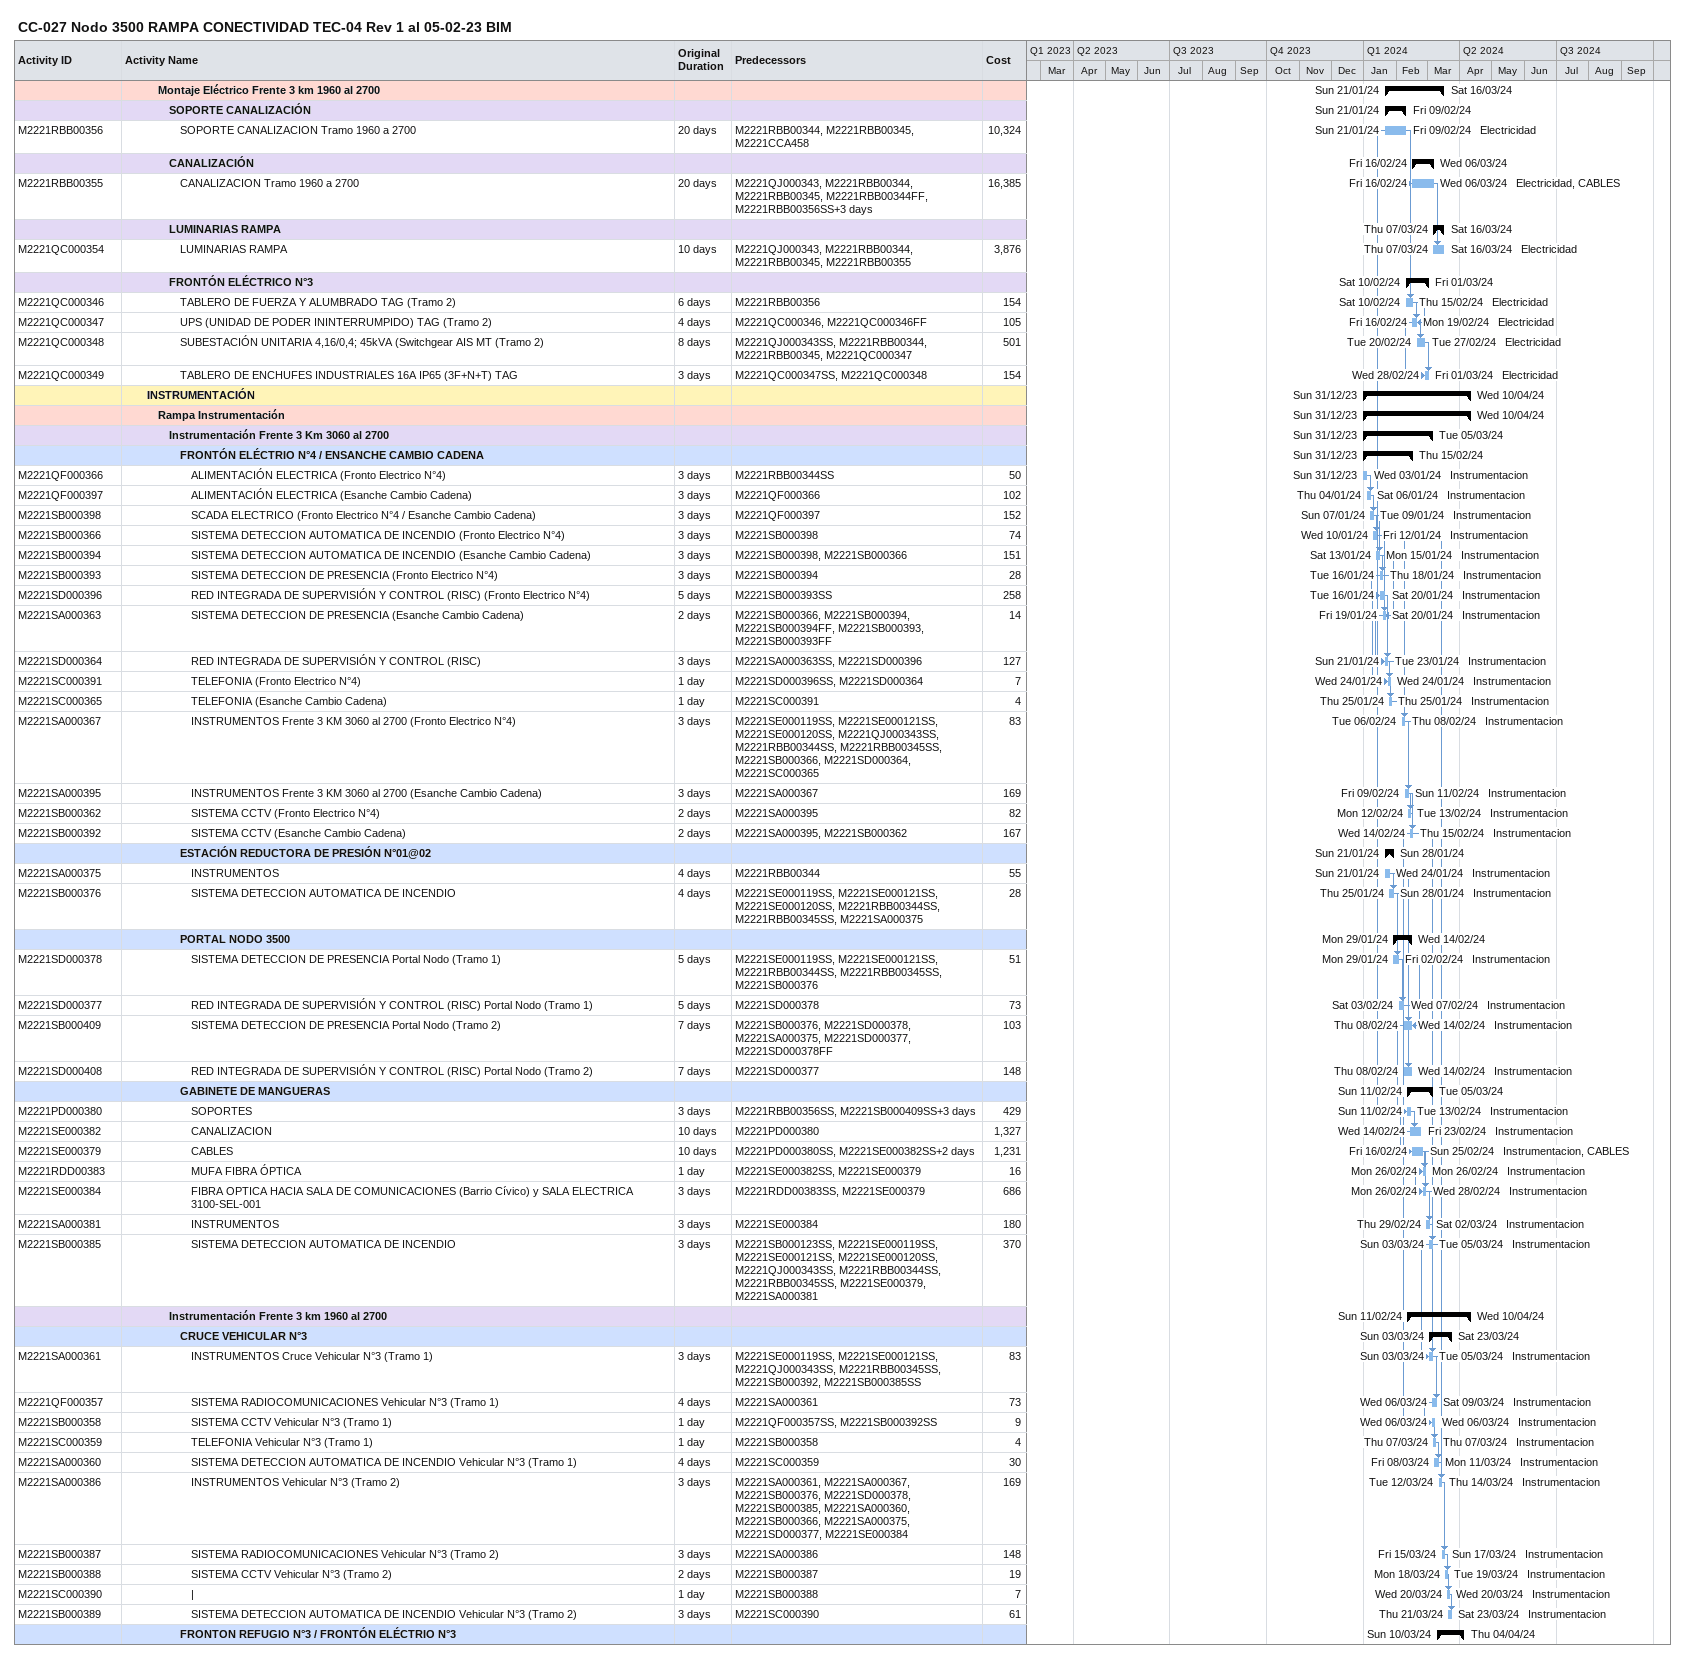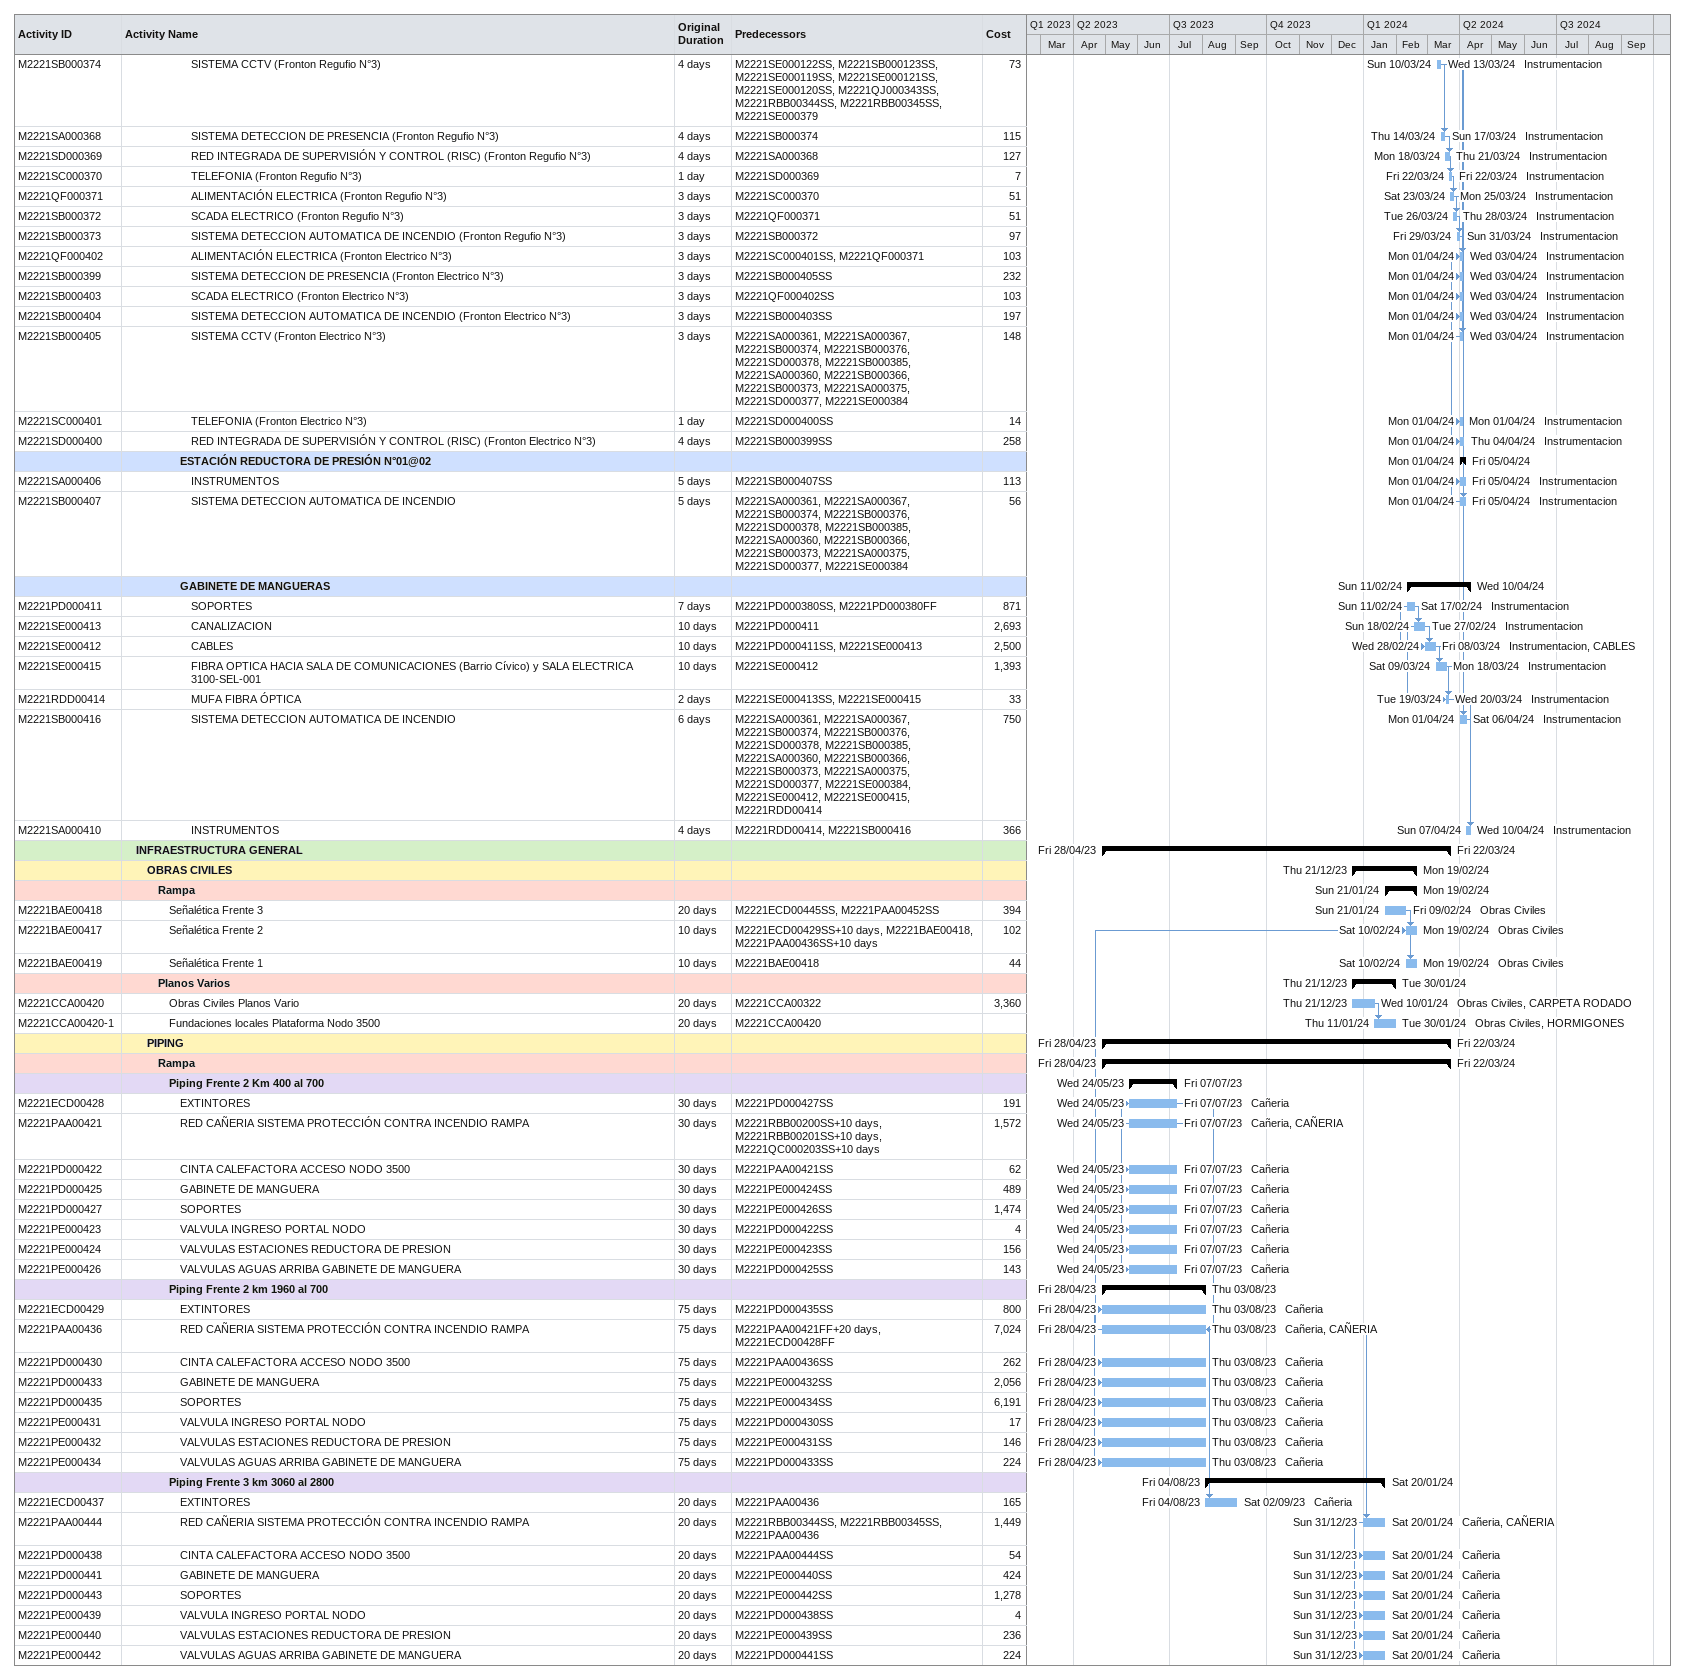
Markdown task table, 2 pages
CC-027 Nodo 3500 RAMPA CONECTIVIDAD TEC-04 Rev 1 al 05-02-23 BIM

| ID | Level | Task | Original duration | Start | Finish | Predecessors | Resources | Cost |
|---|---|---|---|---|---|---|---|---|
|  | 4 | **Montaje Eléctrico Frente 3 km 1960 al 2700** |  | 2024-01-21 | 2024-03-16 |  |  |  |
|  | 5 | **SOPORTE CANALIZACIÓN** |  | 2024-01-21 | 2024-02-09 |  |  |  |
| M2221RBB00356 | 6 | SOPORTE CANALIZACION Tramo 1960 a 2700 | 20d | 2024-01-21 | 2024-02-09 | M2221RBB00344, M2221RBB00345, M2221CCA458 | Electricidad | 10324 |
|  | 5 | **CANALIZACIÓN** |  | 2024-02-16 | 2024-03-06 |  |  |  |
| M2221RBB00355 | 6 | CANALIZACION Tramo 1960 a 2700 | 20d | 2024-02-16 | 2024-03-06 | M2221QJ000343, M2221RBB00344, M2221RBB00345, M2221RBB00344FF, M2221RBB00356SS+3d | Electricidad, CABLES | 16385 |
|  | 5 | **LUMINARIAS RAMPA** |  | 2024-03-07 | 2024-03-16 |  |  |  |
| M2221QC000354 | 6 | LUMINARIAS RAMPA | 10d | 2024-03-07 | 2024-03-16 | M2221QJ000343, M2221RBB00344, M2221RBB00345, M2221RBB00355 | Electricidad | 3876 |
|  | 5 | **FRONTÓN ELÉCTRICO N°3** |  | 2024-02-10 | 2024-03-01 |  |  |  |
| M2221QC000346 | 6 | TABLERO DE FUERZA Y ALUMBRADO TAG (Tramo 2) | 6d | 2024-02-10 | 2024-02-15 | M2221RBB00356 | Electricidad | 154 |
| M2221QC000347 | 6 | UPS (UNIDAD DE PODER ININTERRUMPIDO) TAG (Tramo 2) | 4d | 2024-02-16 | 2024-02-19 | M2221QC000346, M2221QC000346FF | Electricidad | 105 |
| M2221QC000348 | 6 | SUBESTACIÓN UNITARIA 4,16/0,4; 45kVA (Switchgear AIS MT (Tramo 2) | 8d | 2024-02-20 | 2024-02-27 | M2221QJ000343SS, M2221RBB00344, M2221RBB00345, M2221QC000347 | Electricidad | 501 |
| M2221QC000349 | 6 | TABLERO DE ENCHUFES INDUSTRIALES 16A IP65 (3F+N+T) TAG | 3d | 2024-02-28 | 2024-03-01 | M2221QC000347SS, M2221QC000348 | Electricidad | 154 |
|  | 3 | **INSTRUMENTACIÓN** |  | 2023-12-31 | 2024-04-10 |  |  |  |
|  | 4 | **Rampa Instrumentación** |  | 2023-12-31 | 2024-04-10 |  |  |  |
|  | 5 | **Instrumentación Frente 3 Km 3060 al 2700** |  | 2023-12-31 | 2024-03-05 |  |  |  |
|  | 6 | **FRONTÓN ELÉCTRIO N°4 / ENSANCHE CAMBIO CADENA** |  | 2023-12-31 | 2024-02-15 |  |  |  |
| M2221QF000366 | 7 | ALIMENTACIÓN ELECTRICA (Fronto Electrico N°4) | 3d | 2023-12-31 | 2024-01-03 | M2221RBB00344SS | Instrumentacion | 50 |
| M2221QF000397 | 7 | ALIMENTACIÓN ELECTRICA (Esanche Cambio Cadena) | 3d | 2024-01-04 | 2024-01-06 | M2221QF000366 | Instrumentacion | 102 |
| M2221SB000398 | 7 | SCADA ELECTRICO (Fronto Electrico N°4 / Esanche Cambio Cadena) | 3d | 2024-01-07 | 2024-01-09 | M2221QF000397 | Instrumentacion | 152 |
| M2221SB000366 | 7 | SISTEMA DETECCION AUTOMATICA DE INCENDIO (Fronto Electrico N°4) | 3d | 2024-01-10 | 2024-01-12 | M2221SB000398 | Instrumentacion | 74 |
| M2221SB000394 | 7 | SISTEMA DETECCION AUTOMATICA DE INCENDIO (Esanche Cambio Cadena) | 3d | 2024-01-13 | 2024-01-15 | M2221SB000398, M2221SB000366 | Instrumentacion | 151 |
| M2221SB000393 | 7 | SISTEMA DETECCION DE PRESENCIA (Fronto Electrico N°4) | 3d | 2024-01-16 | 2024-01-18 | M2221SB000394 | Instrumentacion | 28 |
| M2221SD000396 | 7 | RED INTEGRADA DE SUPERVISIÓN Y CONTROL (RISC) (Fronto Electrico N°4) | 5d | 2024-01-16 | 2024-01-20 | M2221SB000393SS | Instrumentacion | 258 |
| M2221SA000363 | 7 | SISTEMA DETECCION DE PRESENCIA (Esanche Cambio Cadena) | 2d | 2024-01-19 | 2024-01-20 | M2221SB000366, M2221SB000394, M2221SB000394FF, M2221SB000393, M2221SB000393FF | Instrumentacion | 14 |
| M2221SD000364 | 7 | RED INTEGRADA DE SUPERVISIÓN Y CONTROL (RISC) | 3d | 2024-01-21 | 2024-01-23 | M2221SA000363SS, M2221SD000396 | Instrumentacion | 127 |
| M2221SC000391 | 7 | TELEFONIA (Fronto Electrico N°4) | 1d | 2024-01-24 | 2024-01-24 | M2221SD000396SS, M2221SD000364 | Instrumentacion | 7 |
| M2221SC000365 | 7 | TELEFONIA (Esanche Cambio Cadena) | 1d | 2024-01-25 | 2024-01-25 | M2221SC000391 | Instrumentacion | 4 |
| M2221SA000367 | 7 | INSTRUMENTOS Frente 3 KM 3060 al 2700 (Fronto Electrico N°4) | 3d | 2024-02-06 | 2024-02-08 | M2221SE000119SS, M2221SE000121SS, M2221SE000120SS, M2221QJ000343SS, M2221RBB00344SS, M2221RBB00345SS, M2221SB000366, M2221SD000364, M2221SC000365 | Instrumentacion | 83 |
| M2221SA000395 | 7 | INSTRUMENTOS Frente 3 KM 3060 al 2700 (Esanche Cambio Cadena) | 3d | 2024-02-09 | 2024-02-11 | M2221SA000367 | Instrumentacion | 169 |
| M2221SB000362 | 7 | SISTEMA CCTV (Fronto Electrico N°4) | 2d | 2024-02-12 | 2024-02-13 | M2221SA000395 | Instrumentacion | 82 |
| M2221SB000392 | 7 | SISTEMA CCTV (Esanche Cambio Cadena) | 2d | 2024-02-14 | 2024-02-15 | M2221SA000395, M2221SB000362 | Instrumentacion | 167 |
|  | 6 | **ESTACIÓN REDUCTORA DE PRESIÓN N°01@02** |  | 2024-01-21 | 2024-01-28 |  |  |  |
| M2221SA000375 | 7 | INSTRUMENTOS | 4d | 2024-01-21 | 2024-01-24 | M2221RBB00344 | Instrumentacion | 55 |
| M2221SB000376 | 7 | SISTEMA DETECCION AUTOMATICA DE INCENDIO | 4d | 2024-01-25 | 2024-01-28 | M2221SE000119SS, M2221SE000121SS, M2221SE000120SS, M2221RBB00344SS, M2221RBB00345SS, M2221SA000375 | Instrumentacion | 28 |
|  | 6 | **PORTAL NODO 3500** |  | 2024-01-29 | 2024-02-14 |  |  |  |
| M2221SD000378 | 7 | SISTEMA DETECCION DE PRESENCIA Portal Nodo (Tramo 1) | 5d | 2024-01-29 | 2024-02-02 | M2221SE000119SS, M2221SE000121SS, M2221RBB00344SS, M2221RBB00345SS, M2221SB000376 | Instrumentacion | 51 |
| M2221SD000377 | 7 | RED INTEGRADA DE SUPERVISIÓN Y CONTROL (RISC) Portal Nodo (Tramo 1) | 5d | 2024-02-03 | 2024-02-07 | M2221SD000378 | Instrumentacion | 73 |
| M2221SB000409 | 7 | SISTEMA DETECCION DE PRESENCIA Portal Nodo (Tramo 2) | 7d | 2024-02-08 | 2024-02-14 | M2221SB000376, M2221SD000378, M2221SA000375, M2221SD000377, M2221SD000378FF | Instrumentacion | 103 |
| M2221SD000408 | 7 | RED INTEGRADA DE SUPERVISIÓN Y CONTROL (RISC) Portal Nodo (Tramo 2) | 7d | 2024-02-08 | 2024-02-14 | M2221SD000377 | Instrumentacion | 148 |
|  | 6 | **GABINETE DE MANGUERAS** |  | 2024-02-11 | 2024-03-05 |  |  |  |
| M2221PD000380 | 7 | SOPORTES | 3d | 2024-02-11 | 2024-02-13 | M2221RBB00356SS, M2221SB000409SS+3d | Instrumentacion | 429 |
| M2221SE000382 | 7 | CANALIZACION | 10d | 2024-02-14 | 2024-02-23 | M2221PD000380 | Instrumentacion | 1327 |
| M2221SE000379 | 7 | CABLES | 10d | 2024-02-16 | 2024-02-25 | M2221PD000380SS, M2221SE000382SS+2d | Instrumentacion, CABLES | 1231 |
| M2221RDD00383 | 7 | MUFA FIBRA ÓPTICA | 1d | 2024-02-26 | 2024-02-26 | M2221SE000382SS, M2221SE000379 | Instrumentacion | 16 |
| M2221SE000384 | 7 | FIBRA OPTICA HACIA SALA DE COMUNICACIONES (Barrio Cívico) y SALA ELECTRICA 3100-SEL-001 | 3d | 2024-02-26 | 2024-02-28 | M2221RDD00383SS, M2221SE000379 | Instrumentacion | 686 |
| M2221SA000381 | 7 | INSTRUMENTOS | 3d | 2024-02-29 | 2024-03-02 | M2221SE000384 | Instrumentacion | 180 |
| M2221SB000385 | 7 | SISTEMA DETECCION AUTOMATICA DE INCENDIO | 3d | 2024-03-03 | 2024-03-05 | M2221SB000123SS, M2221SE000119SS, M2221SE000121SS, M2221SE000120SS, M2221QJ000343SS, M2221RBB00344SS, M2221RBB00345SS, M2221SE000379, M2221SA000381 | Instrumentacion | 370 |
|  | 5 | **Instrumentación Frente 3 km 1960 al 2700** |  | 2024-02-11 | 2024-04-10 |  |  |  |
|  | 6 | **CRUCE VEHICULAR N°3** |  | 2024-03-03 | 2024-03-23 |  |  |  |
| M2221SA000361 | 7 | INSTRUMENTOS Cruce Vehicular N°3 (Tramo 1) | 3d | 2024-03-03 | 2024-03-05 | M2221SE000119SS, M2221SE000121SS, M2221QJ000343SS, M2221RBB00345SS, M2221SB000392, M2221SB000385SS | Instrumentacion | 83 |
| M2221QF000357 | 7 | SISTEMA RADIOCOMUNICACIONES Vehicular N°3 (Tramo 1) | 4d | 2024-03-06 | 2024-03-09 | M2221SA000361 | Instrumentacion | 73 |
| M2221SB000358 | 7 | SISTEMA CCTV Vehicular N°3 (Tramo 1) | 1d | 2024-03-06 | 2024-03-06 | M2221QF000357SS, M2221SB000392SS | Instrumentacion | 9 |
| M2221SC000359 | 7 | TELEFONIA Vehicular N°3 (Tramo 1) | 1d | 2024-03-07 | 2024-03-07 | M2221SB000358 | Instrumentacion | 4 |
| M2221SA000360 | 7 | SISTEMA DETECCION AUTOMATICA DE INCENDIO Vehicular N°3 (Tramo 1) | 4d | 2024-03-08 | 2024-03-11 | M2221SC000359 | Instrumentacion | 30 |
| M2221SA000386 | 7 | INSTRUMENTOS Vehicular N°3 (Tramo 2) | 3d | 2024-03-12 | 2024-03-14 | M2221SA000361, M2221SA000367, M2221SB000376, M2221SD000378, M2221SB000385, M2221SA000360, M2221SB000366, M2221SA000375, M2221SD000377, M2221SE000384 | Instrumentacion | 169 |
| M2221SB000387 | 7 | SISTEMA RADIOCOMUNICACIONES Vehicular N°3 (Tramo 2) | 3d | 2024-03-15 | 2024-03-17 | M2221SA000386 | Instrumentacion | 148 |
| M2221SB000388 | 7 | SISTEMA CCTV Vehicular N°3 (Tramo 2) | 2d | 2024-03-18 | 2024-03-19 | M2221SB000387 | Instrumentacion | 19 |
| M2221SC000390 | 7 | \| | 1d | 2024-03-20 | 2024-03-20 | M2221SB000388 | Instrumentacion | 7 |
| M2221SB000389 | 7 | SISTEMA DETECCION AUTOMATICA DE INCENDIO Vehicular N°3 (Tramo 2) | 3d | 2024-03-21 | 2024-03-23 | M2221SC000390 | Instrumentacion | 61 |
|  | 6 | **FRONTON REFUGIO N°3 / FRONTÓN ELÉCTRIO N°3** |  | 2024-03-10 | 2024-04-04 |  |  |  |
| M2221SB000374 | 7 | SISTEMA CCTV (Fronton Regufio N°3) | 4d | 2024-03-10 | 2024-03-13 | M2221SE000122SS, M2221SB000123SS, M2221SE000119SS, M2221SE000121SS, M2221SE000120SS, M2221QJ000343SS, M2221RBB00344SS, M2221RBB00345SS, M2221SE000379 | Instrumentacion | 73 |
| M2221SA000368 | 7 | SISTEMA DETECCION DE PRESENCIA (Fronton Regufio N°3) | 4d | 2024-03-14 | 2024-03-17 | M2221SB000374 | Instrumentacion | 115 |
| M2221SD000369 | 7 | RED INTEGRADA DE SUPERVISIÓN Y CONTROL (RISC) (Fronton Regufio N°3) | 4d | 2024-03-18 | 2024-03-21 | M2221SA000368 | Instrumentacion | 127 |
| M2221SC000370 | 7 | TELEFONIA (Fronton Regufio N°3) | 1d | 2024-03-22 | 2024-03-22 | M2221SD000369 | Instrumentacion | 7 |
| M2221QF000371 | 7 | ALIMENTACIÓN ELECTRICA (Fronton Regufio N°3) | 3d | 2024-03-23 | 2024-03-25 | M2221SC000370 | Instrumentacion | 51 |
| M2221SB000372 | 7 | SCADA ELECTRICO (Fronton Regufio N°3) | 3d | 2024-03-26 | 2024-03-28 | M2221QF000371 | Instrumentacion | 51 |
| M2221SB000373 | 7 | SISTEMA DETECCION AUTOMATICA DE INCENDIO (Fronton Regufio N°3) | 3d | 2024-03-29 | 2024-03-31 | M2221SB000372 | Instrumentacion | 97 |
| M2221QF000402 | 7 | ALIMENTACIÓN ELECTRICA (Fronton Electrico N°3) | 3d | 2024-04-01 | 2024-04-03 | M2221SC000401SS, M2221QF000371 | Instrumentacion | 103 |
| M2221SB000399 | 7 | SISTEMA DETECCION DE PRESENCIA (Fronton Electrico N°3) | 3d | 2024-04-01 | 2024-04-03 | M2221SB000405SS | Instrumentacion | 232 |
| M2221SB000403 | 7 | SCADA ELECTRICO (Fronton Electrico N°3) | 3d | 2024-04-01 | 2024-04-03 | M2221QF000402SS | Instrumentacion | 103 |
| M2221SB000404 | 7 | SISTEMA DETECCION AUTOMATICA DE INCENDIO (Fronton Electrico N°3) | 3d | 2024-04-01 | 2024-04-03 | M2221SB000403SS | Instrumentacion | 197 |
| M2221SB000405 | 7 | SISTEMA CCTV (Fronton Electrico N°3) | 3d | 2024-04-01 | 2024-04-03 | M2221SA000361, M2221SA000367, M2221SB000374, M2221SB000376, M2221SD000378, M2221SB000385, M2221SA000360, M2221SB000366, M2221SB000373, M2221SA000375, M2221SD000377, M2221SE000384 | Instrumentacion | 148 |
| M2221SC000401 | 7 | TELEFONIA (Fronton Electrico N°3) | 1d | 2024-04-01 | 2024-04-01 | M2221SD000400SS | Instrumentacion | 14 |
| M2221SD000400 | 7 | RED INTEGRADA DE SUPERVISIÓN Y CONTROL (RISC) (Fronton Electrico N°3) | 4d | 2024-04-01 | 2024-04-04 | M2221SB000399SS | Instrumentacion | 258 |
|  | 6 | **ESTACIÓN REDUCTORA DE PRESIÓN N°01@02** |  | 2024-04-01 | 2024-04-05 |  |  |  |
| M2221SA000406 | 7 | INSTRUMENTOS | 5d | 2024-04-01 | 2024-04-05 | M2221SB000407SS | Instrumentacion | 113 |
| M2221SB000407 | 7 | SISTEMA DETECCION AUTOMATICA DE INCENDIO | 5d | 2024-04-01 | 2024-04-05 | M2221SA000361, M2221SA000367, M2221SB000374, M2221SB000376, M2221SD000378, M2221SB000385, M2221SA000360, M2221SB000366, M2221SB000373, M2221SA000375, M2221SD000377, M2221SE000384 | Instrumentacion | 56 |
|  | 6 | **GABINETE DE MANGUERAS** |  | 2024-02-11 | 2024-04-10 |  |  |  |
| M2221PD000411 | 7 | SOPORTES | 7d | 2024-02-11 | 2024-02-17 | M2221PD000380SS, M2221PD000380FF | Instrumentacion | 871 |
| M2221SE000413 | 7 | CANALIZACION | 10d | 2024-02-18 | 2024-02-27 | M2221PD000411 | Instrumentacion | 2693 |
| M2221SE000412 | 7 | CABLES | 10d | 2024-02-28 | 2024-03-08 | M2221PD000411SS, M2221SE000413 | Instrumentacion, CABLES | 2500 |
| M2221SE000415 | 7 | FIBRA OPTICA HACIA SALA DE COMUNICACIONES (Barrio Cívico) y SALA ELECTRICA 3100-SEL-001 | 10d | 2024-03-09 | 2024-03-18 | M2221SE000412 | Instrumentacion | 1393 |
| M2221RDD00414 | 7 | MUFA FIBRA ÓPTICA | 2d | 2024-03-19 | 2024-03-20 | M2221SE000413SS, M2221SE000415 | Instrumentacion | 33 |
| M2221SB000416 | 7 | SISTEMA DETECCION AUTOMATICA DE INCENDIO | 6d | 2024-04-01 | 2024-04-06 | M2221SA000361, M2221SA000367, M2221SB000374, M2221SB000376, M2221SD000378, M2221SB000385, M2221SA000360, M2221SB000366, M2221SB000373, M2221SA000375, M2221SD000377, M2221SE000384, M2221SE000412, M2221SE000415, M2221RDD00414 | Instrumentacion | 750 |
| M2221SA000410 | 7 | INSTRUMENTOS | 4d | 2024-04-07 | 2024-04-10 | M2221RDD00414, M2221SB000416 | Instrumentacion | 366 |
|  | 2 | **INFRAESTRUCTURA GENERAL** |  | 2023-04-28 | 2024-03-22 |  |  |  |
|  | 3 | **OBRAS CIVILES** |  | 2023-12-21 | 2024-02-19 |  |  |  |
|  | 4 | **Rampa** |  | 2024-01-21 | 2024-02-19 |  |  |  |
| M2221BAE00418 | 5 | Señalética Frente 3 | 20d | 2024-01-21 | 2024-02-09 | M2221ECD00445SS, M2221PAA00452SS | Obras Civiles | 394 |
| M2221BAE00417 | 5 | Señalética Frente 2 | 10d | 2024-02-10 | 2024-02-19 | M2221ECD00429SS+10d, M2221BAE00418, M2221PAA00436SS+10d | Obras Civiles | 102 |
| M2221BAE00419 | 5 | Señalética Frente 1 | 10d | 2024-02-10 | 2024-02-19 | M2221BAE00418 | Obras Civiles | 44 |
|  | 4 | **Planos Varios** |  | 2023-12-21 | 2024-01-30 |  |  |  |
| M2221CCA00420 | 5 | Obras Civiles Planos Vario | 20d | 2023-12-21 | 2024-01-10 | M2221CCA00322 | Obras Civiles, CARPETA RODADO | 3360 |
| M2221CCA00420-1 | 5 | Fundaciones locales Plataforma Nodo 3500 | 20d | 2024-01-11 | 2024-01-30 | M2221CCA00420 | Obras Civiles, HORMIGONES |  |
|  | 3 | **PIPING** |  | 2023-04-28 | 2024-03-22 |  |  |  |
|  | 4 | **Rampa** |  | 2023-04-28 | 2024-03-22 |  |  |  |
|  | 5 | **Piping Frente 2 Km 400 al 700** |  | 2023-05-24 | 2023-07-07 |  |  |  |
| M2221ECD00428 | 6 | EXTINTORES | 30d | 2023-05-24 | 2023-07-07 | M2221PD000427SS | Cañeria | 191 |
| M2221PAA00421 | 6 | RED CAÑERIA SISTEMA PROTECCIÓN CONTRA INCENDIO RAMPA | 30d | 2023-05-24 | 2023-07-07 | M2221RBB00200SS+10d, M2221RBB00201SS+10d, M2221QC000203SS+10d | Cañeria, CAÑERIA | 1572 |
| M2221PD000422 | 6 | CINTA CALEFACTORA ACCESO NODO 3500 | 30d | 2023-05-24 | 2023-07-07 | M2221PAA00421SS | Cañeria | 62 |
| M2221PD000425 | 6 | GABINETE DE MANGUERA | 30d | 2023-05-24 | 2023-07-07 | M2221PE000424SS | Cañeria | 489 |
| M2221PD000427 | 6 | SOPORTES | 30d | 2023-05-24 | 2023-07-07 | M2221PE000426SS | Cañeria | 1474 |
| M2221PE000423 | 6 | VALVULA INGRESO PORTAL NODO | 30d | 2023-05-24 | 2023-07-07 | M2221PD000422SS | Cañeria | 4 |
| M2221PE000424 | 6 | VALVULAS ESTACIONES REDUCTORA DE PRESION | 30d | 2023-05-24 | 2023-07-07 | M2221PE000423SS | Cañeria | 156 |
| M2221PE000426 | 6 | VALVULAS AGUAS ARRIBA GABINETE DE MANGUERA | 30d | 2023-05-24 | 2023-07-07 | M2221PD000425SS | Cañeria | 143 |
|  | 5 | **Piping Frente 2 km 1960 al 700** |  | 2023-04-28 | 2023-08-03 |  |  |  |
| M2221ECD00429 | 6 | EXTINTORES | 75d | 2023-04-28 | 2023-08-03 | M2221PD000435SS | Cañeria | 800 |
| M2221PAA00436 | 6 | RED CAÑERIA SISTEMA PROTECCIÓN CONTRA INCENDIO RAMPA | 75d | 2023-04-28 | 2023-08-03 | M2221PAA00421FF+20d, M2221ECD00428FF | Cañeria, CAÑERIA | 7024 |
| M2221PD000430 | 6 | CINTA CALEFACTORA ACCESO NODO 3500 | 75d | 2023-04-28 | 2023-08-03 | M2221PAA00436SS | Cañeria | 262 |
| M2221PD000433 | 6 | GABINETE DE MANGUERA | 75d | 2023-04-28 | 2023-08-03 | M2221PE000432SS | Cañeria | 2056 |
| M2221PD000435 | 6 | SOPORTES | 75d | 2023-04-28 | 2023-08-03 | M2221PE000434SS | Cañeria | 6191 |
| M2221PE000431 | 6 | VALVULA INGRESO PORTAL NODO | 75d | 2023-04-28 | 2023-08-03 | M2221PD000430SS | Cañeria | 17 |
| M2221PE000432 | 6 | VALVULAS ESTACIONES REDUCTORA DE PRESION | 75d | 2023-04-28 | 2023-08-03 | M2221PE000431SS | Cañeria | 146 |
| M2221PE000434 | 6 | VALVULAS AGUAS ARRIBA GABINETE DE MANGUERA | 75d | 2023-04-28 | 2023-08-03 | M2221PD000433SS | Cañeria | 224 |
|  | 5 | **Piping Frente 3 km 3060 al 2800** |  | 2023-08-04 | 2024-01-20 |  |  |  |
| M2221ECD00437 | 6 | EXTINTORES | 20d | 2023-08-04 | 2023-09-02 | M2221PAA00436 | Cañeria | 165 |
| M2221PAA00444 | 6 | RED CAÑERIA SISTEMA PROTECCIÓN CONTRA INCENDIO RAMPA | 20d | 2023-12-31 | 2024-01-20 | M2221RBB00344SS, M2221RBB00345SS, M2221PAA00436 | Cañeria, CAÑERIA | 1449 |
| M2221PD000438 | 6 | CINTA CALEFACTORA ACCESO NODO 3500 | 20d | 2023-12-31 | 2024-01-20 | M2221PAA00444SS | Cañeria | 54 |
| M2221PD000441 | 6 | GABINETE DE MANGUERA | 20d | 2023-12-31 | 2024-01-20 | M2221PE000440SS | Cañeria | 424 |
| M2221PD000443 | 6 | SOPORTES | 20d | 2023-12-31 | 2024-01-20 | M2221PE000442SS | Cañeria | 1278 |
| M2221PE000439 | 6 | VALVULA INGRESO PORTAL NODO | 20d | 2023-12-31 | 2024-01-20 | M2221PD000438SS | Cañeria | 4 |
| M2221PE000440 | 6 | VALVULAS ESTACIONES REDUCTORA DE PRESION | 20d | 2023-12-31 | 2024-01-20 | M2221PE000439SS | Cañeria | 236 |
| M2221PE000442 | 6 | VALVULAS AGUAS ARRIBA GABINETE DE MANGUERA | 20d | 2023-12-31 | 2024-01-20 | M2221PD000441SS | Cañeria | 224 |
